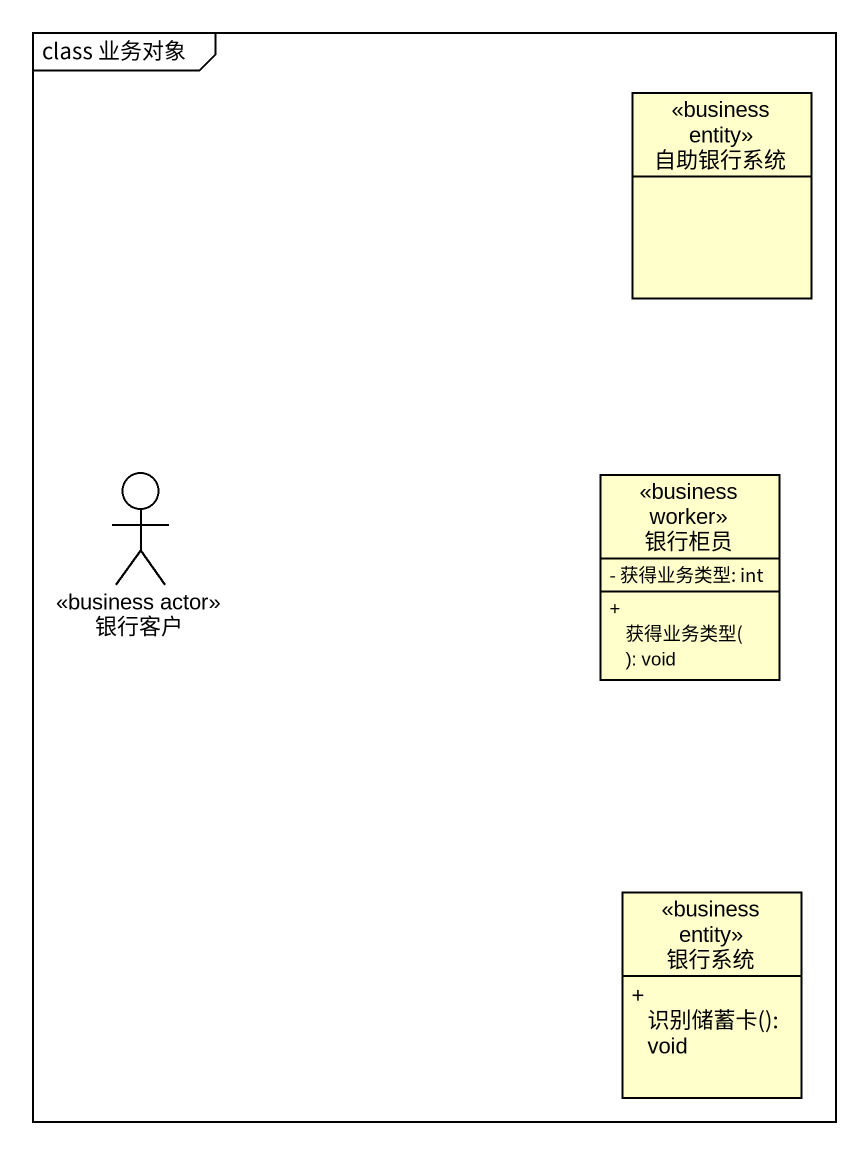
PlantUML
@startuml
mainframe class 业务对象
allowmixing
hide circle
hide empty members
skinparam classAttributeIconSize 0
class 自助银行系统 <<business entity>>
actor 银行客户 <<business actor>>
class 银行柜员 <<business worker>> {
  - 获得业务类型: int
  + 获得业务类型(): void
}
class 银行系统 <<business entity>> {
  + 识别储蓄卡(): void
}
@enduml
